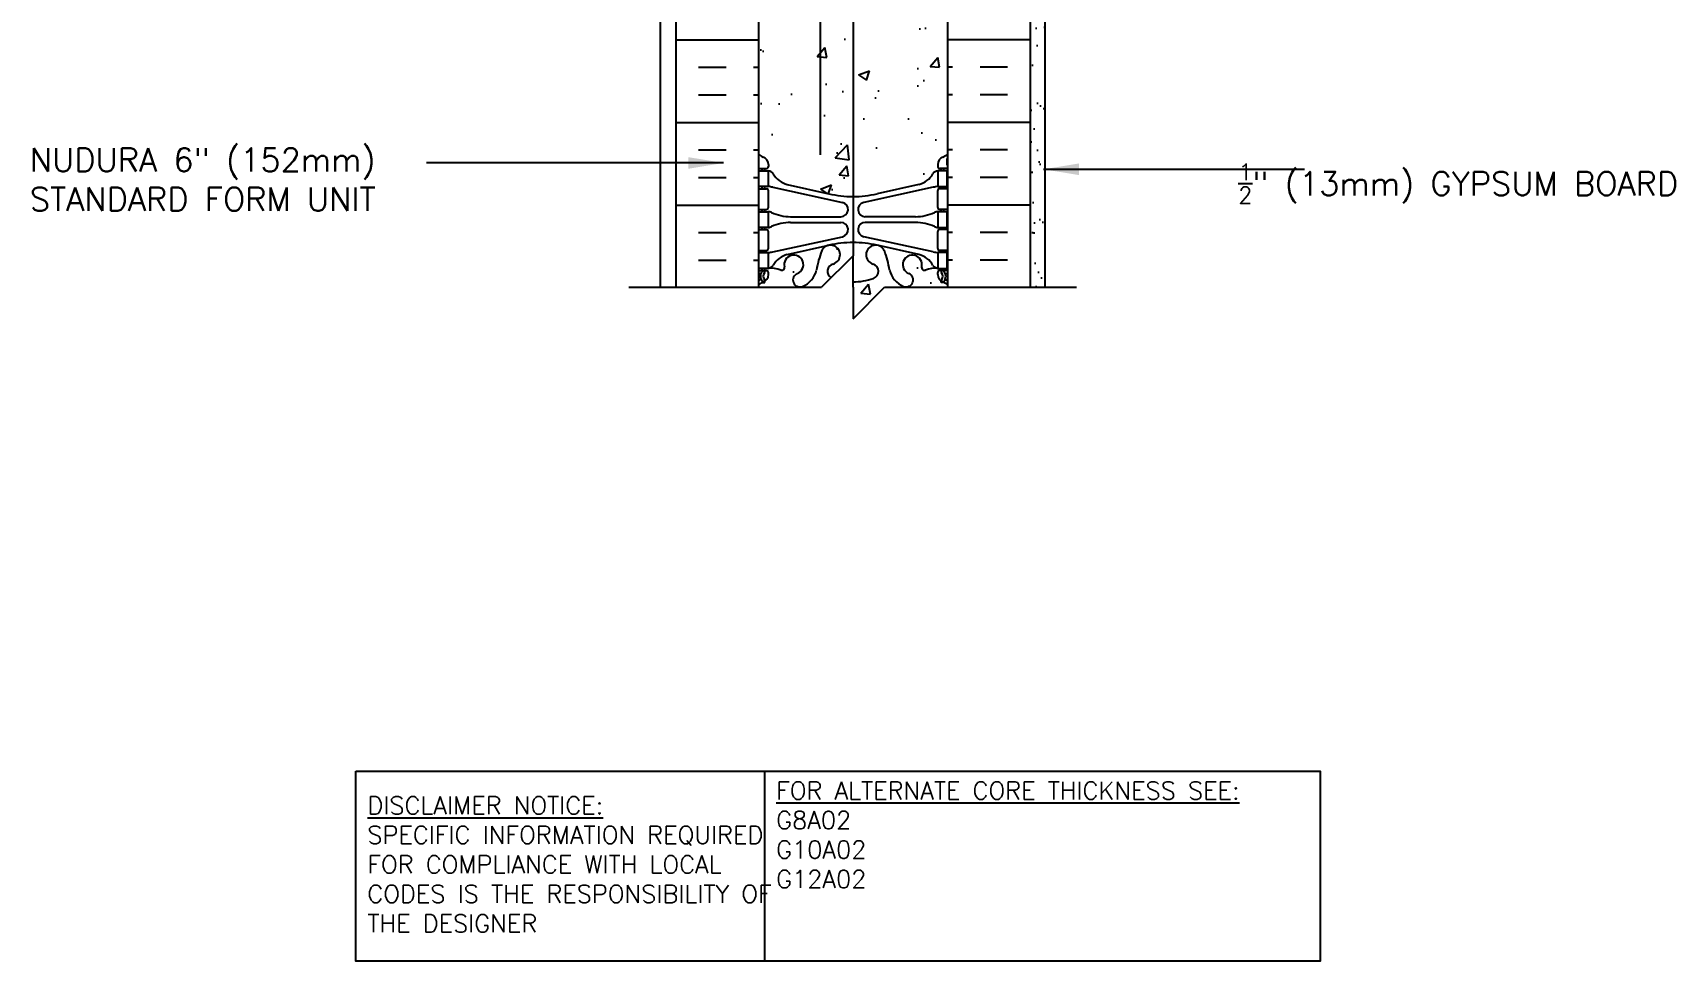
# Model space of a CAD drawing. Header units: inches. Extents: x 64 to 116.3, y 196.6 to 261.
# Drawn here: x 64.1 to 116.3, y 196.6 to 226.1 of the extents above; entities that cross this region are included whole.
import ezdxf

# ---------------------------------------------------------------- set-up
doc = ezdxf.new("R2010")
doc.units = ezdxf.units.IN
doc.header["$MEASUREMENT"] = 0
for name, color, linetype in [('HATCH', 12, 'Continuous'), ('line25', 2, 'Continuous'), ('LINE3', 3, 'Continuous'), ('LINE50', 5, 'Continuous'), ('LINE9', 9, 'Continuous'), ('TEXT', 4, 'Continuous'), ('Web_Edge', 9, 'Continuous')]:
    doc.layers.add(name, color=color, linetype=linetype)
doc.styles.add('DIM', font='romans.shx', dxfattribs={"width": 0.7})
doc.styles.add('ROMANS', font='romans.shx', dxfattribs={"height": 0.75})
doc.styles.get("Standard").update_dxf_attribs({"font": 'romans.shx', "height": 0.75})
doc.dimstyles.new('ext_12', dxfattribs={"dimscale": 12, "dimtxt": 0.09375, "dimasz": 0.09375, "dimexe": 0.09375, "dimexo": 0.0625, "dimgap": 0.0625, "dimtad": 1, "dimdec": 1, "dimzin": 3, "dimdsep": 46, "dimlunit": 4, "dimtxsty": 'DIM', "dimcen": 0.09, "dimdle": 0.09375, "dimclrt": 4, "dimadec": 0, "dimazin": 0, "dimtfac": 1, "dimtdec": 1, "dimtmove": 2, "dimatfit": 3, "dimfxl": 1, "dimfrac": 2, "dimtolj": 1, "dimtzin": 0, "dimarcsym": 0})

msp = doc.modelspace()

# ---------------------------------------------------------------- hatches: boundary and pattern name
at = {"layer": 'HATCH'}
h = msp.add_hatch(dxfattribs=at)
h.set_pattern_fill('AR-CONC', color=256, scale=0.5)
h.set_pattern_definition([(50, (0, 0), (3.5863, -0.31376), [0.375, -4.125]), (355, (0, 0), (-0.693757, 3.76096), [0.3, -3.3]), (100.4514, (0.299, -0.026), (2.892544, 3.4472), [0.3187, -3.50571]), (46.1842, (0, 1), (5.33621, -0.827596), [0.5625, -6.1875]), (96.6356, (0.4447, 0.931), (4.67331, 4.87059), [0.47805, -5.25857]), (351.1842, (0, 1), (4.67331, 4.87059), [0.45, -4.95]), (21, (0.5, 0.75), (2.984535, -2.013094), [0.375, -4.125]), (326, (0.5, 0.75), (1.216577, 3.62575), [0.3, -3.3]), (71.4514, (0.7487, 0.5822), (4.20111, 1.612656), [0.3187, -3.50571]), (37.5, (0, 0), (0.060799, 1.664469), [0, -3.26, 0, -3.35, 0, -3.3125]), (7.5, (0, 0), (1.315348, 1.972059), [0, -1.91, 0, -3.185, 0, -1.2625]), (327.5, (-1.115, 0), (2.669112, -0.1127744), [0, -1.25, 0, -3.9, 0, -5.175]), (317.5, (-1.615, 0), (2.91593, 0.500525), [0, -1.625, 0, -2.59, 0, -3.675])])
h.paths.add_polyline_path([(93.125, 227.783, 0.082426), (92.981, 227.862, -0.317837), (92.815, 228.098), (92.815, 228.165, -0.414214), (92.877, 228.228), (92.925, 228.228), (92.925, 228.298), (92.82, 228.298, -0.188973), (92.664, 228.392, 0.196323), (92.215, 228.739), (90.893, 229.029, 0.057795), (90.125, 229.118, 0.057795), (89.357, 229.029), (88.035, 228.739, 0.196323), (87.586, 228.392, -0.188973), (87.43, 228.298), (87.325, 228.298), (87.325, 228.228), (87.372, 228.228, -0.414214), (87.435, 228.165), (87.435, 228.098, -0.317837), (87.268, 227.862, 0.082415), (87.125, 227.783), (87.125, 222.22, 0.082415), (87.268, 222.141, -0.317837), (87.435, 221.905), (87.435, 221.838, -0.414214), (87.372, 221.775), (87.325, 221.775), (87.325, 221.705), (87.43, 221.705, -0.188973), (87.586, 221.61, 0.196323), (88.035, 221.264), (89.357, 220.974, 0.057795), (90.125, 220.885, 0.057795), (90.893, 220.974), (92.215, 221.264, 0.196323), (92.664, 221.61, -0.188973), (92.82, 221.705), (92.925, 221.705), (92.925, 221.775), (92.877, 221.775, -0.414214), (92.815, 221.838), (92.815, 221.905, -0.317837), (92.981, 222.141, 0.08242), (93.125, 222.22)])
h.paths.add_polyline_path([(91.125, 218.004), (93.125, 218.004), (93.125, 218.09, 0.064398), (93.015, 218.156), (92.925, 218.156), (92.925, 218.198, -0.249069), (92.815, 218.405), (92.815, 218.473, -0.414214), (92.877, 218.535), (92.925, 218.535), (92.925, 218.605), (92.82, 218.605, 0.10046), (92.426, 218.548, -0.601435), (92.306, 218.653, 2.182095), (91.896, 218.44, -1), (91.733, 218.032, -0.24438), (91.285, 218.552, 0.053157), (91.119, 219.166, 0.223253), (90.918, 219.331), (90.899, 219.336, 0.955472), (90.76, 218.742, -0.735593), (90.773, 218.284, -0.082755), (90.125, 218.176), (90.125, 218.004), (90.125, 217.004)])
h.paths.add_polyline_path([(89.428, 218.307, -0.652503), (89.489, 218.742, 0.955472), (89.351, 219.336), (89.331, 219.331, 0.223253), (89.131, 219.166, 0.053157), (88.965, 218.552, -0.24438), (88.516, 218.032, -1), (88.353, 218.44, 2.182095), (87.943, 218.653, -0.601435), (87.823, 218.548, 0.10046), (87.43, 218.605), (87.325, 218.605), (87.325, 218.535), (87.372, 218.535, -0.414214), (87.435, 218.473), (87.435, 218.405, -0.249069), (87.325, 218.198), (87.325, 218.156), (87.235, 218.156, 0.064398), (87.125, 218.09), (87.125, 218.004), (89.125, 218.004)])
h.paths.add_polyline_path([(92.901, 234.65), (92.775, 234.65, -0.414214), (92.725, 234.7), (92.725, 234.73), (92.625, 234.73), (92.625, 236.245, 0.258958), (92.366, 236.712, -0.31131), (92.309, 236.842, 2.127293), (91.896, 236.618, -1), (91.733, 236.209, -0.325306), (91.266, 236.952, 0.10488), (91.094, 237.763, 1.422913), (90.76, 237.296, -0.735593), (90.773, 236.838, -0.082755), (90.125, 236.73, -0.082755), (89.476, 236.838, -0.735593), (89.489, 237.296, 1.422913), (89.155, 237.763, 0.10488), (88.983, 236.952, -0.325306), (88.516, 236.209, -1), (88.353, 236.618, 2.127293), (87.94, 236.842, -0.31131), (87.884, 236.712, 0.258958), (87.625, 236.245), (87.625, 234.73), (87.525, 234.73), (87.525, 234.7, -0.414214), (87.475, 234.65), (87.349, 234.65), (87.3, 234.5, -0.6), (87.2, 234.5), (87.125, 234.73), (87.125, 234.001), (87.125, 231.912, 0.064398), (87.235, 231.846), (87.325, 231.846), (87.325, 231.805, -0.249069), (87.435, 231.598), (87.435, 231.53, -0.414214), (87.372, 231.468), (87.325, 231.468), (87.325, 231.398), (87.43, 231.398, 0.10046), (87.823, 231.455, -0.601435), (87.943, 231.35, 2.182095), (88.353, 231.563, -1), (88.516, 231.971, -0.24438), (88.965, 231.451, 0.053157), (89.131, 230.836, 0.223253), (89.331, 230.672), (89.351, 230.667, 0.955472), (89.489, 231.261, -0.735593), (89.476, 231.719, -0.082755), (90.125, 231.827, -0.082755), (90.773, 231.719, -0.735593), (90.76, 231.261, 0.955472), (90.899, 230.667), (90.918, 230.672, 0.223253), (91.119, 230.836, 0.053157), (91.285, 231.451, -0.24438), (91.733, 231.971, -1), (91.896, 231.563, 2.182095), (92.306, 231.35, -0.601435), (92.426, 231.455, 0.10046), (92.82, 231.398), (92.925, 231.398), (92.925, 231.468), (92.877, 231.468, -0.414214), (92.815, 231.53), (92.815, 231.598, -0.249069), (92.925, 231.805), (92.925, 231.846), (93.015, 231.846, 0.064414), (93.125, 231.912), (93.125, 234.73), (93.05, 234.5, -0.6), (92.95, 234.5)])
h.paths.add_polyline_path([(90.01, 238.736, 0.413582), (89.635, 239.11), (88.25, 239.11, 0.414214), (87.625, 238.485), (87.625, 237.958, 0.549071), (88.159, 237.619), (89.171, 238.093, -0.053094), (89.621, 238.248, 0.350119)])
h.paths.add_polyline_path([(89.621, 240.153, -0.053094), (89.171, 240.308), (88.159, 240.781, 0.549071), (87.625, 240.442), (87.625, 239.915, 0.414214), (88.25, 239.29), (89.635, 239.29, 0.413582), (90.01, 239.664, 0.350119)])
h.paths.add_polyline_path([(92.625, 239.915), (92.625, 240.442, 0.549071), (92.091, 240.781), (91.078, 240.308, -0.053094), (90.628, 240.153, 0.350119), (90.24, 239.664, 0.413582), (90.615, 239.29), (92, 239.29, 0.414214)])
h.paths.add_polyline_path([(92.625, 238.485, 0.414214), (92, 239.11), (90.615, 239.11, 0.413582), (90.24, 238.736, 0.350119), (90.628, 238.248, -0.053094), (91.078, 238.093), (92.091, 237.619, 0.549071), (92.625, 237.958)])
h.paths.add_polyline_path([(92.76, 242.746), (93.125, 242.746), (93.125, 243.5, 0.512629), (92.905, 243.507, 0.520567), (92.625, 243.507, 0.520567), (92.181, 243.507, 0.520567), (91.737, 243.507, 0.520567), (91.293, 243.507, 0.520567), (90.907, 243.507, 0.520567), (90.396, 243.507, 0.520567), (89.807, 243.507, 0.520567), (89.537, 243.507, 0.520567), (88.726, 243.507, 0.520567), (88.292, 243.526, 0.520567), (87.655, 243.526, 0.571484), (87.125, 243.5), (87.125, 242.626), (87.49, 242.626), (87.49, 242.064), (87.625, 242.064), (87.625, 241.548, 0.291097), (87.913, 241.095), (89.171, 240.506, 0.109869), (90.125, 240.294, 0.109869), (91.078, 240.506), (92.337, 241.095, 0.291097), (92.625, 241.548), (92.625, 242.007), (92.76, 242.007)])
h.paths.add_polyline_path([(93.675, 247.529), (93.779, 249.011, 0.932515), (93.866, 250.254), (93.953, 251.501), (93.77, 251.501), (93.77, 252.001), (93.125, 252.001), (93.126, 252.556), (93.125, 254.09, 0.064926), (93.015, 254.156), (92.925, 254.156), (92.925, 254.198, -0.249069), (92.815, 254.405), (92.815, 254.473, -0.414214), (92.877, 254.535), (92.925, 254.535), (92.925, 254.605), (92.82, 254.605, 0.10046), (92.426, 254.548, -0.601435), (92.306, 254.653, 2.182095), (91.896, 254.44, -1), (91.733, 254.032, -0.24438), (91.285, 254.552, 0.053157), (91.119, 255.166, 1.553132), (90.76, 254.742, -0.735593), (90.773, 254.284, -0.082755), (90.125, 254.176, -0.082755), (89.476, 254.284, -0.735593), (89.489, 254.742, 1.553132), (89.131, 255.166, 0.053157), (88.965, 254.552, -0.24438), (88.516, 254.032, -1), (88.353, 254.44, 2.182095), (87.943, 254.653, -0.601435), (87.823, 254.548, 0.10046), (87.43, 254.605), (87.325, 254.605), (87.325, 254.535), (87.372, 254.535, -0.414214), (87.435, 254.473), (87.435, 254.405, -0.249069), (87.325, 254.198), (87.325, 254.156), (87.235, 254.156, 0.064398), (87.125, 254.09), (87.125, 252.001), (86.437, 252.001), (86.437, 251.501), (86.296, 251.501), (86.384, 250.254, 0.932515), (86.471, 249.011), (86.574, 247.529), (86.812, 244.125, -0.993245), (86.816, 243.5), (87.125, 243.5, -0.571484), (87.655, 243.526, -0.520567), (88.292, 243.526, -0.520567), (88.726, 243.507, -0.520567), (89.537, 243.507, -0.520567), (89.807, 243.507, -0.520567), (90.396, 243.507, -0.520567), (90.907, 243.507, -0.520567), (91.293, 243.507, -0.520567), (91.737, 243.507, -0.520567), (92.181, 243.507, -0.520567), (92.625, 243.507, -0.520567), (92.905, 243.507, -0.512435), (93.125, 243.5), (93.441, 243.5, -1.006894), (93.437, 244.125)])
h.paths.add_polyline_path([(99.132, 250.001), (99.132, 251.501), (93.953, 251.501), (93.866, 250.254, -0.932515), (93.779, 249.011), (93.675, 247.529), (96.699, 247.847, -0.379205)])
h.paths.add_polyline_path([(86.384, 250.254), (86.296, 251.501), (81.117, 251.501), (81.117, 250.001, -0.379205), (83.55, 247.847), (86.574, 247.529), (86.471, 249.011, -0.932515)])
h.paths.add_polyline_path([(93.125, 260.004), (91.145, 260.004), (90.145, 259.004), (90.145, 261.004), (89.145, 260.004), (87.125, 260.004), (87.125, 258.22, 0.082415), (87.268, 258.141, -0.317837), (87.435, 257.905), (87.435, 257.838, -0.414214), (87.372, 257.775), (87.325, 257.775), (87.325, 257.705), (87.43, 257.705, -0.188973), (87.586, 257.61, 0.196323), (88.035, 257.264), (89.357, 256.974, 0.057795), (90.125, 256.885, 0.057795), (90.893, 256.974), (92.215, 257.264, 0.196323), (92.664, 257.61, -0.188973), (92.82, 257.705), (92.925, 257.705), (92.925, 257.775), (92.877, 257.775, -0.414214), (92.815, 257.838), (92.815, 257.905, -0.317837), (92.981, 258.141, 0.082574), (93.125, 258.22)])
h = msp.add_hatch(dxfattribs=at)
h.set_pattern_fill('AR-SAND', color=256, scale=0.5, style=0)
h.paths.add_polyline_path([(95.75, 218.004), (96.229, 218.004), (96.229, 243.5), (95.75, 243.5)])

# ---------------------------------------------------------------- linework, layer by layer
for p, q in [((84.5, 225.867), (87.125, 225.867)), ((95.75, 225.867), (93.125, 225.867)), ((85.213, 224.992), (86.088, 224.992)), ((86.963, 224.992), (87.125, 224.992)), ((93.286, 224.992), (93.125, 224.992)), ((95.036, 224.992), (94.161, 224.992)), ((85.213, 224.117), (86.088, 224.117)), ((86.963, 224.117), (87.125, 224.117)), ((93.286, 224.117), (93.125, 224.117)), ((95.036, 224.117), (94.161, 224.117)), ((84.5, 223.242), (87.125, 223.242)), ((95.75, 223.242), (93.125, 223.242)), ((85.213, 222.367), (86.088, 222.367)), ((86.963, 222.367), (87.125, 222.367)), ((93.286, 222.367), (93.125, 222.367)), ((95.036, 222.367), (94.161, 222.367)), ((85.213, 221.492), (86.088, 221.492)), ((86.963, 221.492), (87.125, 221.492)), ((93.286, 221.492), (93.125, 221.492)), ((95.036, 221.492), (94.161, 221.492)), ((84.5, 220.617), (87.125, 220.617)), ((95.75, 220.617), (93.125, 220.617)), ((85.213, 219.742), (86.088, 219.742)), ((86.963, 219.742), (87.125, 219.742)), ((93.286, 219.742), (93.125, 219.742)), ((95.036, 219.742), (94.161, 219.742)), ((85.213, 218.867), (86.088, 218.867)), ((86.963, 218.867), (87.125, 218.867)), ((93.286, 218.867), (93.125, 218.867)), ((95.036, 218.867), (94.161, 218.867))]:
    msp.add_line(p, q, dxfattribs=at)
at = {"layer": 'line25'}
for p, q in [((93.125, 243.5), (93.125, 218.004)), ((87.125, 218.004), (87.125, 234.001))]:
    msp.add_line(p, q, dxfattribs=at)
at = {"layer": 'LINE3'}
for p, q in [((89.081, 260.004), (89.081, 222.215)), ((90.124, 239.361), (90.125, 219.004))]:
    msp.add_line(p, q, dxfattribs=at)
at = {"layer": 'LINE50'}
for p, q in [((95.75, 243.5), (95.75, 218.004)), ((84.5, 217.992), (84.5, 234.001))]:
    msp.add_line(p, q, dxfattribs=at)
at = {"layer": 'LINE9'}
for p, q in [((84, 218.004), (84.002, 243.5)), ((96.229, 218.004), (96.229, 243.5)), ((90.125, 219.004), (89.125, 218.004)), ((90.125, 218.004), (90.125, 219.004)), ((83, 218.004), (89.125, 218.004)), ((90.125, 217.004), (91.125, 218.004)), ((90.125, 218.004), (90.125, 217.004)), ((91.125, 218.004), (97.229, 218.004))]:
    msp.add_line(p, q, dxfattribs=at)
at = {"layer": 'TEXT'}
msp.add_lwpolyline([(74.322, 202.632), (87.305, 202.632), (87.305, 196.594), (74.322, 196.594)], close=True, dxfattribs=at)
msp.add_lwpolyline([(87.305, 202.632), (104.966, 202.632), (104.966, 196.594), (87.305, 196.594)], dxfattribs=at)
at = {"layer": 'Web_Edge'}
for p, q in [((87.135, 221.895), (87.135, 222.081)), ((87.435, 221.905), (87.435, 221.838)), ((92.815, 221.905), (92.815, 221.838)), ((93.115, 221.895), (93.115, 222.081)), ((87.125, 221.775), (87.372, 221.775)), ((87.235, 221.705), (87.235, 221.775)), ((87.325, 221.705), (87.325, 221.775)), ((93.125, 221.775), (92.877, 221.775)), ((92.925, 221.705), (92.925, 221.775)), ((93.015, 221.705), (93.015, 221.775)), ((87.125, 221.135), (87.372, 221.135)), ((87.235, 221.135), (87.235, 221.205)), ((87.325, 221.135), (87.325, 221.205)), ((87.435, 220.538), (87.435, 221.073)), ((87.574, 221.181), (89.785, 220.7)), ((88.035, 221.264), (89.357, 220.974)), ((92.676, 221.181), (90.464, 220.7)), ((92.215, 221.264), (90.893, 220.974)), ((92.815, 220.538), (92.815, 221.073)), ((93.125, 221.135), (92.877, 221.135)), ((92.925, 221.135), (92.925, 221.205)), ((93.015, 221.135), (93.015, 221.205)), ((87.125, 220.475), (87.372, 220.475)), ((87.235, 220.405), (87.235, 220.475)), ((87.325, 220.405), (87.325, 220.475)), ((93.125, 220.475), (92.877, 220.475)), ((92.925, 220.405), (92.925, 220.475)), ((93.015, 220.405), (93.015, 220.475)), ((87.125, 219.835), (87.372, 219.835)), ((87.235, 219.835), (87.235, 219.905)), ((87.325, 219.835), (87.325, 219.905)), ((87.435, 219.238), (87.435, 219.773)), ((88.139, 220.245), (89.736, 220.245)), ((88.139, 220.065), (89.736, 220.065)), ((92.11, 220.245), (90.514, 220.245)), ((92.11, 220.065), (90.514, 220.065)), ((92.815, 219.238), (92.815, 219.773)), ((93.125, 219.835), (92.877, 219.835)), ((92.925, 219.835), (92.925, 219.905)), ((93.015, 219.835), (93.015, 219.905)), ((87.574, 219.129), (89.785, 219.611)), ((88.035, 219.046), (89.357, 219.337)), ((92.676, 219.129), (90.464, 219.611)), ((92.215, 219.046), (90.893, 219.337)), ((87.125, 219.175), (87.372, 219.175)), ((87.235, 219.105), (87.235, 219.175)), ((87.325, 219.105), (87.325, 219.175)), ((93.125, 219.175), (92.877, 219.175)), ((92.925, 219.105), (92.925, 219.175)), ((93.015, 219.105), (93.015, 219.175)), ((87.125, 218.535), (87.372, 218.535)), ((87.125, 218.435), (87.167, 218.435)), ((87.235, 218.535), (87.235, 218.605)), ((87.325, 218.535), (87.325, 218.605)), ((87.325, 218.156), (87.325, 218.198)), ((87.435, 218.405), (87.435, 218.473)), ((92.815, 218.405), (92.815, 218.473)), ((93.125, 218.535), (92.877, 218.535)), ((92.925, 218.535), (92.925, 218.605)), ((92.925, 218.156), (92.925, 218.198)), ((93.015, 218.535), (93.015, 218.605)), ((93.125, 218.435), (93.083, 218.435)), ((87.235, 218.156), (87.325, 218.156)), ((93.015, 218.156), (92.925, 218.156))]:
    msp.add_line(p, q, dxfattribs=at)
for points in [[(87.13, 221.705), (87.43, 221.705), (87.43, 221.205), (87.13, 221.205)], [(93.12, 221.705), (92.82, 221.705), (92.82, 221.205), (93.12, 221.205)], [(87.13, 220.405), (87.43, 220.405), (87.43, 219.905), (87.13, 219.905)], [(93.12, 220.405), (92.82, 220.405), (92.82, 219.905), (93.12, 219.905)], [(87.13, 219.105), (87.43, 219.105), (87.43, 218.605), (87.13, 218.605)], [(93.12, 219.105), (92.82, 219.105), (92.82, 218.605), (93.12, 218.605)]]:
    msp.add_lwpolyline(points, close=True, dxfattribs=at)
for centre, radius, start, end in [((87.435, 222.612), 0.5, 231.6833, 250.5288), ((87.435, 222.612), 0.6, 238.8907, 238.927), ((87.115, 222.081), 0.02, 360, 58.927), ((87.115, 221.895), 0.02, 299.988, 360), ((87.185, 221.905), 0.25, 0, 70.5288), ((87.372, 221.838), 0.0625, 270, 0), ((93.065, 221.905), 0.25, 109.4712, 180), ((92.877, 221.838), 0.0625, 180, 270), ((92.815, 222.612), 0.5, 289.4712, 308.3167), ((93.135, 222.081), 0.02, 121.073, 180), ((93.135, 221.895), 0.02, 180, 240.012), ((92.815, 222.612), 0.6, 301.073, 301.1093), ((87.387, 221.459), 0.25, 37.2777, 80.0823), ((88.234, 221.987), 0.75, 210.155, 254.5838), ((92.015, 221.987), 0.75, 285.4162, 329.845), ((92.863, 221.459), 0.25, 99.9177, 142.7223), ((87.372, 221.073), 0.0625, 0, 90), ((87.339, 220.209), 1, 76.4291, 84.7991), ((90.125, 224.241), 3.356, 256.7692, 270), ((90.125, 224.241), 3.356, 270, 283.2308), ((92.91, 220.209), 1, 95.2009, 103.5709), ((92.877, 221.073), 0.0625, 90, 180), ((87.372, 220.538), 0.0625, 270, 0), ((87.426, 220.187), 0.219, 60.4937, 88.92), ((87.426, 220.187), 0.219, 60.4937, 88.92), ((88.17, 221.845), 1.6, 246.5673, 268.9203), ((88.17, 221.845), 1.6, 246.5673, 268.9203), ((89.736, 220.475), 0.23, 270, 77.6055), ((90.514, 220.475), 0.23, 102.3945, 270), ((92.08, 221.845), 1.6, 271.0797, 293.4327), ((92.08, 221.845), 1.6, 271.0797, 293.4327), ((92.824, 220.187), 0.219, 91.08, 119.5063), ((92.824, 220.187), 0.219, 91.08, 119.5063), ((92.877, 220.538), 0.0625, 180, 270), ((87.372, 219.773), 0.0625, 0, 90), ((87.426, 220.124), 0.219, 271.08, 299.5063), ((88.17, 218.465), 1.6, 91.0797, 113.4327), ((89.736, 219.835), 0.23, 282.3945, 90), ((90.514, 219.835), 0.23, 90, 257.6055), ((92.08, 218.465), 1.6, 66.5673, 88.9203), ((92.824, 220.124), 0.219, 240.4937, 268.92), ((92.877, 219.773), 0.0625, 90, 180), ((87.372, 219.238), 0.0625, 270, 0), ((89.406, 219.036), 0.305, 285.7253, 154.6218), ((90.125, 216.07), 3.356, 90, 103.2308), ((90.125, 216.07), 3.356, 76.7692, 90), ((90.843, 219.036), 0.305, 25.3782, 254.2747), ((92.877, 219.238), 0.0625, 180, 270), ((87.339, 220.101), 1, 275.2009, 283.5709), ((88.234, 218.323), 0.75, 105.4162, 149.845), ((88.24, 218.723), 0.305, 291.8037, 193.3205), ((91.928, 218.082), 3, 158.8016, 170.9727), ((89.554, 218.511), 0.24, 105.7253, 238.2236), ((90.695, 218.511), 0.24, 288.923, 74.2747), ((88.322, 218.082), 3, 9.0273, 21.1984), ((92.01, 218.723), 0.305, 346.6795, 248.1963), ((92.015, 218.323), 0.75, 30.155, 74.5838), ((92.91, 220.101), 1, 256.4291, 264.7991), ((87.435, 217.698), 0.6, 114.9252, 121.1093), ((87.167, 218.415), 0.02, 345.8459, 90), ((87.428, 218.351), 0.25, 137.5391, 219.8855), ((87.173, 218.26), 0.02, 294.9252, 19.2084), ((87.271, 218.22), 0.045, 218.552, 40.8121), ((87.277, 218.489), 0.045, 317.5391, 137.5391), ((87.428, 218.351), 0.16, 137.5391, 219.9999), ((87.185, 218.405), 0.25, 289.4712, 360), ((87.372, 218.473), 0.0625, 360, 90), ((87.387, 218.851), 0.25, 279.9177, 322.7223), ((87.486, 217.607), 1, 70.0933, 93.2121), ((87.855, 218.632), 0.09, 251.1349, 13.3205), ((88.435, 218.236), 0.22, 111.8037, 291.8037), ((88.24, 218.723), 0.745, 291.8037, 346.7348), ((90.125, 220.176), 2, 270, 288.923), ((92.01, 218.723), 0.745, 193.2652, 248.1963), ((91.815, 218.236), 0.22, 248.1963, 68.1963), ((92.394, 218.632), 0.09, 166.6795, 288.8651), ((92.764, 217.607), 1, 86.7879, 109.9067), ((92.863, 218.851), 0.25, 217.2777, 260.0823), ((92.877, 218.473), 0.0625, 90, 180), ((93.065, 218.405), 0.25, 180, 250.5288), ((92.972, 218.489), 0.045, 42.4609, 222.4609), ((92.979, 218.22), 0.045, 139.1879, 321.448), ((92.821, 218.351), 0.16, 320.0001, 42.4609), ((92.821, 218.351), 0.25, 320.1145, 42.4609), ((93.076, 218.26), 0.02, 160.7916, 245.0748), ((93.083, 218.415), 0.02, 90, 194.1541), ((92.815, 217.698), 0.6, 58.8907, 65.0748), ((87.435, 217.698), 0.5, 109.4712, 128.3167), ((92.815, 217.698), 0.5, 51.6833, 70.5288)]:
    msp.add_arc(centre, radius, start, end, dxfattribs=at)

# ---------------------------------------------------------------- texts
at = {"layer": 'TEXT', "char_height": 0.75, "style": 'ROMANS'}
for s, insert, width, attachment_point in [('NUDURA 6" (152mm) STANDARD FORM UNIT', (63.96, 221.427), 14.95852, 4), ('\\A1;{\\H0.7x;\\S1/2;}" (13mm) GYPSUM BOARD', (116.35, 221.296), 13.59481, 6)]:
    msp.add_mtext(s, dxfattribs=dict(at, insert=insert, width=width, attachment_point=attachment_point))
at = {"layer": 'TEXT', "char_height": 0.5625, "attachment_point": 4}
for s, insert, width in [('{\\LFOR ALTERNATE CORE THICKNESS SEE:\\P}G8A02\\PG10A02\\PG12A02', (87.681, 200.606), 23.33295), ('{\\LDISCLAIMER NOTICE:}\\PSPECIFIC INFORMATION REQUIRED FOR COMPLIANCE WITH LOCAL CODES IS THE RESPONSIBILITY OF THE DESIGNER', (74.689, 199.666), 14.00235)]:
    msp.add_mtext(s, dxfattribs=dict(at, insert=insert, width=width))

# ---------------------------------------------------------------- leaders
at = {"layer": 'TEXT'}
msp.add_leader([(86.011, 221.953), (78.836, 221.953), (76.565, 221.953)], dimstyle='ext_12', override={"dimgap": 0.0625, "dimtad": 0}, dxfattribs=at)
msp.add_leader([(96.182, 221.752), (104.469, 221.752)], dimstyle='ext_12', dxfattribs=at)

doc.saveas('drawing.dxf')
